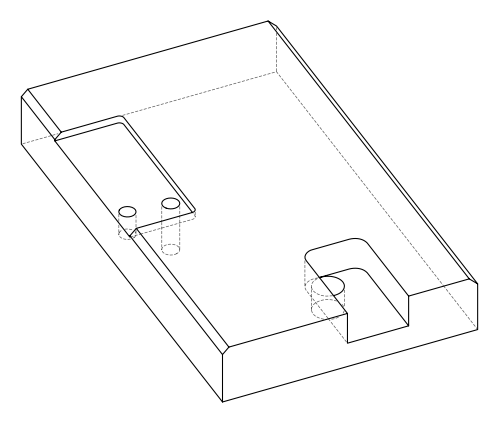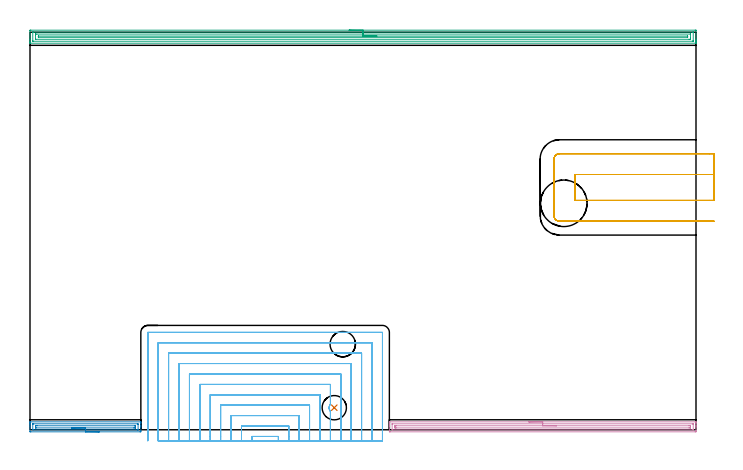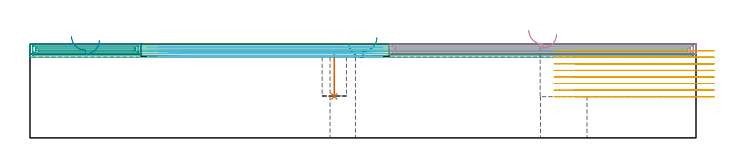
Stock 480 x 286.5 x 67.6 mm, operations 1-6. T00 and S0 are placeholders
(PLAN: 10 operations, 7 tool changes, 65 min)
(1 INDEXABLE_INSERT_DRILL_BLIND_HOLE_FROM_SOLID | STEP1POCKET | NXT0302_006 | 0.13 min | 8997 mm3)
(2 AREA_MILL | FG_CHAMFER_SURFACE | UGT0205_001 | 2.11 min | 2185 mm3)
(3 AREA_MILL_1 | FG_CHAMFER_SURFACE_1 | UGT0205_001 | 15.55 min | 21196 mm3)
(4 AREA_MILL_2 | FG_CHAMFER_SURFACE_2 | UGT0205_001 | 5.5 min | 5851 mm3)
(5 MILL_SLOT | SLOT_PARTIAL_RECTANGULAR | UGT0201_094 | Follow Part, ap 5, ae 75% | 9.22 min | 289297 mm3)
(6 MILL_SLOT_1 | SLOT_PARTIAL_RECTANGULAR_1 | UGT0201_128 | Follow Part, ap 2.5, ae 75% | 31.06 min | 116096 mm3)
(7 MILL_THROUGH_HOLE_FROM_SOLID_MATERIAL | STEP1HOLE_1 | UGT0201_018 | Circular | 0.85 min | 26176 mm3)
(8 SPOT_DRILL | STEP1HOLE | NXT0321_9005460120000 | 0.05 min | 176 mm3)
(9 DRILL_THROUGH_HOLE_INTO_CENTER | STEP1HOLE | NXT0301_087 | 0.26 min | 6016 mm3)
(10 DRILL_TO_ENLARGE_THROUGH_HOLE | STEP1HOLE | UGT0301_252 | 0.27 min | 9240 mm3)
(TOOL NXT0302_006 | Index. Insert Drill 17.5mm [880-D1750L25-05] | D17.5 PA176 FL88 Z2)
(TOOL UGT0205_001 | Chamfer Mill 20 x 3 x 45 deg. | D20 FL50 Z2)
(TOOL UGT0201_094 | End mill 20 mm | D20 FL38 Z4)
(TOOL UGT0201_128 | Carbide End Mill 10.0 | D10 FL15 Z4)
(TOOL UGT0201_018 | End mill 30 mm | D30 FL50 Z4)
(TOOL NXT0321_9005460120000 | NC Spot Drill, 142deg, 12mm, Carbide, Uncoated | D12 PA142 FL30 Z2)
(TOOL NXT0301_087 | Carbide Drill 11.6mm [860.1-1160-058A1-MM 2214] | D11.6 PA140 FL72 Z2)
(TOOL UGT0301_252 | Twist Drill 18.3 mm | D18.3 PA118 FL135 Z2)
(OP 1 INDEXABLE_INSERT_DRILL_BLIND_HOLE_FROM_SOLID)
G17 G21 G94 G90
T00 M6
G54
G17 G0 G90 X219.3 Y15.9 S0 M3
G43 Z77.6 H1
G94 G81 G98 Z29.9 F250. R60.8
G80
M5
M2
(OP 2 AREA_MILL)
G17 G21 G94 G90
T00 M6
G54
G17 G0 G90 X49.95 Y-1.5 S1061 M3
G43 Z77.6 H0
Z70.4
G94 G1 X49.912 Z69.528 F250.
X49.798 Z68.663
X49.609 Z67.812
X49.347 Z66.98
X49.013 Z66.174
X48.61 Z65.4
X48.141 Z64.664
X47.61 Z63.972
X47.021 Z63.329
X46.378 Z62.74
X45.686 Z62.208
X44.95 Z61.74
X44.176 Z61.337
X43.37 Z61.003
X42.538 Z60.741
X41.686 Z60.552
X40.822 Z60.438
X39.95 Z60.4
X0.624
X0.122 Y-1.495 Z60.403
X0.009 Y-1.492 Z60.406
X0. Y-0.998 Z60.899
Y2.543 Z64.437
Y3.962 Z65.858
Y4.313 Z66.208
Y5.014 Z66.914
Y5.302 Z67.202
X0.008 Y5.677 Z67.569
X0.01 Y5.697 Z67.588
X0.177 Y5.7 Z67.6
X79.723
X79.89 Y5.697 Z67.588
X79.892 Y5.677 Z67.569
X79.9 Y5.302 Z67.202
Y5.014 Z66.914
Y4.313 Z66.208
Y3.077 Z64.974
Y2.543 Z64.437
Y1.925 Z63.82
Y-0.731 Z61.166
X79.897 Y-0.998 Z60.899
X79.891 Y-1.492 Z60.406
X79.778 Y-1.495 Z60.403
X79.276 Y-1.5 Z60.4
X39.95
Y-0.086 Z61.814
X2.384 Y-0.085 Z61.815
X2.01 Y-0.072 Z61.828
X2.005 Y0.043 Z61.943
X2.001 Y0.294 Z62.194
Y3.834 Z65.734
X2.01 Y4.242 Z66.142
X2.015 Y4.28 Z66.18
X2.033 Y4.282 Z66.182
X2.087 Y4.285 Z66.185
X2.195 Y4.286 Z66.186
X2.411
X77.516 Y4.285 Z66.185
X77.89 Y4.272 Z66.172
X77.895 Y4.157 Z66.057
X77.899 Y3.906 Z65.806
Y0.366 Z62.266
X77.89 Y-0.042 Z61.858
X77.885 Y-0.08 Z61.82
X77.867 Y-0.082 Z61.818
X77.813 Y-0.085 Z61.815
X77.705 Y-0.086 Z61.814
X77.488
X39.95
Y1.328 Z63.228
X4.531 Y1.329 Z63.229
X4.199 Y1.331 Z63.231
X4.089 Y1.333 Z63.233
X4.01 Y1.336 Z63.236
X4.006 Y1.46 Z63.36
X4.002 Y1.657 Z63.557
X4. Y1.854 Z63.754
Y2.543 Z64.443
X4.001 Y2.739 Z64.639
X4.005 Y2.805 Z64.705
X4.01 Y2.856 Z64.756
X4.018 Y2.865 Z64.765
X4.034 Y2.867 Z64.767
X4.199 Y2.869 Z64.769
X4.761 Y2.871 Z64.771
X5.093 Y2.872 Z64.772
X75.369 Y2.871 Z64.771
X75.701 Y2.869 Z64.769
X75.811 Y2.867 Z64.767
X75.89 Y2.864 Z64.764
X75.894 Y2.74 Z64.64
X75.898 Y2.543 Z64.443
X75.9 Y2.346 Z64.246
Y1.657 Z63.557
X75.899 Y1.461 Z63.361
X75.895 Y1.395 Z63.295
X75.89 Y1.344 Z63.244
X75.882 Y1.335 Z63.235
X75.866 Y1.333 Z63.233
X75.701 Y1.331 Z63.231
X75.139 Y1.329 Z63.229
X74.807 Y1.328 Z63.228
X39.95
X39.078 Z63.266
X38.213 Z63.38
X37.362 Z63.569
X36.53 Z63.832
X35.724 Z64.165
X34.95 Z64.568
X34.214 Z65.037
X33.522 Z65.568
X32.879 Z66.157
X32.29 Z66.801
X31.758 Z67.493
X31.29 Z68.228
X30.887 Z69.002
X30.553 Z69.808
X30.291 Z70.64
X30.102 Z71.492
X29.988 Z72.357
X29.95 Z73.228
G0 Z77.6
M5
M2
(OP 3 AREA_MILL_1)
G17 G21 G94 G90
T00 M6
G54
G17 G0 G90 X230. Y288. S1061 M3
G43 Z77.6 H0
Z68.2
G94 G1 X230.038 Z67.328 F250.
X230.152 Z66.463
X230.341 Z65.612
X230.603 Z64.78
X230.937 Z63.974
X231.34 Z63.2
X231.809 Z62.464
X232.34 Z61.772
X232.929 Z61.129
X233.572 Z60.54
X234.264 Z60.008
X235. Z59.54
X235.774 Z59.137
X236.58 Z58.803
X237.412 Z58.541
X238.264 Z58.352
X239.128 Z58.238
X240. Z58.2
X479.384
X479.94 Y287.994 Z58.203
X479.99 Y287.992 Z58.206
X480. Y287.936 Z58.261
Y281.554 Z64.64
Y281.012 Z65.184
Y280.681 Z65.515
Y280.139 Z66.057
Y279.808 Z66.387
Y279.144 Z67.055
Y278.854 Z67.345
Y278.727 Z67.465
X479.99 Y278.603 Z67.588
X479.831 Y278.6 Z67.6
X0.17
X0.01 Y278.602 Z67.588
X0.003 Y278.725 Z67.467
X0. Y278.854 Z67.345
Y279.144 Z67.055
Y279.808 Z66.387
Y281.012 Z65.184
Y281.554 Z64.64
Y287.395 Z58.803
X0.004 Y287.666 Z58.532
X0.01 Y287.993 Z58.204
X0.277 Y287.997 Z58.201
X0.616 Y288. Z58.2
X240.
Y286.586 Z59.614
X477.809 Z59.615
X477.948 Y286.584 Z59.616
X477.981 Y286.581 Z59.619
X477.99 Y286.579 Z59.621
X477.994 Y286.571 Z59.629
X477.997 Y286.541 Z59.659
X478. Y286.399 Z59.801
Y280.287 Z65.913
X477.997 Y280.156 Z66.044
X477.993 Y280.051 Z66.149
X477.99 Y280.023 Z66.177
X477.978 Y280.021 Z66.179
X477.938 Y280.018 Z66.182
X477.597 Y280.015 Z66.185
X477.386 Y280.014 Z66.186
X2.191 Y280.015 Z66.185
X2.052 Y280.016 Z66.184
X2.019 Y280.019 Z66.181
X2.01 Y280.021 Z66.179
X2.006 Y280.03 Z66.17
X2.003 Y280.059 Z66.141
X2. Y280.201 Z65.999
Y286.313 Z59.887
X2.003 Y286.444 Z59.756
X2.007 Y286.549 Z59.651
X2.01 Y286.577 Z59.623
X2.022 Y286.579 Z59.621
X2.062 Y286.582 Z59.618
X2.403 Y286.585 Z59.615
X2.614 Y286.586 Z59.614
X240.
Y285.172 Z61.028
X475.811 Y285.171 Z61.029
X475.939 Y285.17 Z61.03
X475.975 Y285.167 Z61.033
X475.989 Y285.165 Z61.035
X475.992 Y285.156 Z61.044
X475.997 Y285.108 Z61.092
X475.999 Y285.046 Z61.154
X476. Y282.242 Z63.958
X475.996 Y281.554 Z64.646
X475.993 Y281.462 Z64.738
X475.991 Y281.442 Z64.758
X475.978 Y281.435 Z64.765
X475.935 Y281.432 Z64.768
X475.811 Y281.43 Z64.77
X475.046 Y281.429 Z64.772
X4.189 Z64.771
X4.061 Y281.43 Z64.77
X4.026 Y281.433 Z64.767
X4.011 Y281.435 Z64.765
X4.008 Y281.444 Z64.756
X4.003 Y281.492 Z64.708
X4.001 Y281.554 Z64.646
X4. Y284.358 Z61.842
X4.004 Y285.046 Z61.154
X4.007 Y285.138 Z61.062
X4.009 Y285.158 Z61.042
X4.022 Y285.165 Z61.035
X4.065 Y285.168 Z61.032
X4.189 Y285.17 Z61.03
X4.954 Y285.172 Z61.028
X240.
Y283.757 Z62.443
X473.863
X473.907 Y283.756 Z62.444
X473.952 Y283.754 Z62.446
X473.983 Y283.751 Z62.449
X473.99 Y283.716 Z62.484
X474. Y283.324 Z62.876
Y283.3 Z62.9
X473.992 Y282.876 Z63.324
X473.991 Y282.855 Z63.345
X473.961 Y282.85 Z63.35
X473.88 Y282.846 Z63.354
X473.755 Y282.843 Z63.357
X6.137
X6.093 Y282.844 Z63.356
X6.048 Y282.846 Z63.354
X6.018 Y282.849 Z63.351
X6.01 Y282.884 Z63.316
X6. Y283.276 Z62.924
Y283.3 Z62.9
X6.008 Y283.724 Z62.476
X6.009 Y283.746 Z62.454
X6.039 Y283.75 Z62.45
X6.12 Y283.754 Z62.446
X6.245 Y283.757 Z62.443
X240.
X240.872 Z62.481
X241.737 Z62.595
X242.588 Z62.783
X243.42 Z63.046
X244.226 Z63.38
X245. Z63.782
X245.736 Z64.251
X246.428 Z64.782
X247.071 Z65.372
X247.66 Z66.015
X248.192 Z66.707
X248.66 Z67.443
X249.063 Z68.216
X249.397 Z69.022
X249.659 Z69.854
X249.848 Z70.706
X249.962 Z71.571
X250. Z72.443
G0 Z77.6
M5
M2
(OP 4 AREA_MILL_2)
G17 G21 G94 G90
T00 M6
G54
G17 G0 G90 X359.5 Y5.7 S1061 M3
G43 Z77.6 H0
G94 G1 X359.538 Z76.728 F250.
X359.652 Z75.863
X359.841 Z75.012
X360.103 Z74.18
X360.437 Z73.374
X360.84 Z72.6
X361.309 Z71.864
X361.84 Z71.172
X362.429 Z70.529
X363.072 Z69.939
X363.764 Z69.408
X364.5 Z68.94
X365.274 Z68.537
X366.08 Z68.203
X366.912 Z67.941
X367.764 Z67.752
X368.628 Z67.638
X369.5 Z67.6
X479.829
X479.99 Y5.697 Z67.588
X479.993 Y5.678 Z67.569
X480. Y5.315 Z67.214
Y4.992 Z66.891
Y4.313 Z66.208
Y3.088 Z64.985
Y2.543 Z64.437
Y1.93 Z63.826
Y-0.725 Z61.172
X479.997 Y-0.998 Z60.899
X479.991 Y-1.491 Z60.406
X479.884 Y-1.495 Z60.403
X479.382 Y-1.5 Z60.4
X259.618
X259.117 Y-1.495 Z60.403
X259.009 Y-1.491 Z60.406
X259. Y-0.998 Z60.899
Y2.543 Z64.437
Y3.088 Z64.985
Y3.428 Z65.324
Y3.973 Z65.869
Y4.313 Z66.208
Y4.992 Z66.891
Y5.315 Z67.214
X259.008 Y5.678 Z67.569
X259.01 Y5.697 Z67.588
X259.171 Y5.7 Z67.6
X369.5
Y4.286 Z66.186
X477.595 Y4.285 Z66.185
X477.624
X477.99 Y4.267 Z66.167
X477.994 Y4.158 Z66.058
X477.999 Y3.913 Z65.813
Y0.372 Z62.272
X477.992 Y-0.029 Z61.871
X477.99 Y-0.077 Z61.823
X477.973 Y-0.08 Z61.82
X477.92 Y-0.083 Z61.817
X477.812 Y-0.085 Z61.815
X261.405
X261.376
X261.01 Y-0.067 Z61.833
X261.006 Y0.042 Z61.942
X261.001 Y0.287 Z62.187
Y3.828 Z65.728
X261.008 Y4.229 Z66.129
X261.01 Y4.277 Z66.177
X261.028 Y4.28 Z66.18
X261.08 Y4.283 Z66.183
X261.188 Y4.285 Z66.185
X369.5 Y4.286 Z66.186
Y2.872 Z64.772
X474.915 Y2.871 Z64.771
X475.478 Y2.87 Z64.77
X475.809 Y2.867 Z64.767
X475.918 Y2.865 Z64.765
X475.99 Y2.853 Z64.753
X475.994 Y2.732 Z64.632
X475.998 Y2.543 Z64.443
X476. Y2.353 Z64.253
Y1.657 Z63.557
X475.999 Y1.468 Z63.368
X475.996 Y1.405 Z63.305
X475.991 Y1.355 Z63.255
X475.986 Y1.335 Z63.235
X475.973 Y1.334 Z63.234
X475.809 Y1.331 Z63.231
X475.247 Y1.329 Z63.229
X474.915 Y1.328 Z63.228
X264.085 Y1.329 Z63.229
X263.522 Y1.33 Z63.23
X263.191 Y1.333 Z63.233
X263.082 Y1.335 Z63.235
X263.01 Y1.347 Z63.247
X263.006 Y1.468 Z63.368
X263.002 Y1.657 Z63.557
X263. Y1.847 Z63.747
Y2.543 Z64.443
X263.001 Y2.732 Z64.632
X263.004 Y2.795 Z64.695
X263.009 Y2.845 Z64.745
X263.014 Y2.865 Z64.765
X263.027 Y2.866 Z64.766
X263.191 Y2.869 Z64.769
X263.753 Y2.871 Z64.771
X264.085
X369.5 Y2.872 Z64.772
X370.372 Z64.81
X371.237 Z64.923
X372.088 Z65.112
X372.92 Z65.375
X373.726 Z65.708
X374.5 Z66.111
X375.236 Z66.58
X375.928 Z67.111
X376.571 Z67.7
X377.16 Z68.344
X377.692 Z69.036
X378.16 Z69.772
X378.563 Z70.545
X378.897 Z71.351
X379.159 Z72.183
X379.348 Z73.035
X379.462 Z73.9
X379.5 Z74.772
G0 Z77.6
M5
M2
(OP 5 MILL_SLOT)
G17 G21 G94 G90
T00 M6
G54
G17 G0 G90 X493. Y184. S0 M3
G43 Z77.6 H0
Z62.862
G94 G1 X490. F250.
X392.7 F500.
Y165.3
X490.
X493. F250.
Y199.
X490.
X381.6 F500.
G3 X377.7 Y195.1 R3.9
G1 Y154.2
G3 X381.6 Y150.3 R3.9
G1 X490.
X493. F250.
G0 Y184. Z58.125
G1 X490.
X392.7 F500.
Y165.3
X490.
X493. F250.
Y199.
X490.
X381.6 F500.
G3 X377.7 Y195.1 R3.9
G1 Y154.2
G3 X381.6 Y150.3 R3.9
G1 X490.
X493. F250.
G0 Y184. Z53.387
G1 X490.
X392.7 F500.
Y165.3
X490.
X493. F250.
Y199.
X490.
X381.6 F500.
G3 X377.7 Y195.1 R3.9
G1 Y154.2
G3 X381.6 Y150.3 R3.9
G1 X490.
X493. F250.
G0 Y184. Z48.65
G1 X490.
X392.7 F500.
Y165.3
X490.
X493. F250.
Y199.
X490.
X381.6 F500.
G3 X377.7 Y195.1 R3.9
G1 Y154.2
G3 X381.6 Y150.3 R3.9
G1 X490.
X493. F250.
G0 Y184. Z43.912
G1 X490.
X392.7 F500.
Y165.3
X490.
X493. F250.
Y199.
X490.
X381.6 F500.
G3 X377.7 Y195.1 R3.9
G1 Y154.2
G3 X381.6 Y150.3 R3.9
G1 X490.
X493. F250.
G0 Y184. Z39.175
G1 X490.
X392.7 F500.
Y165.3
X490.
X493. F250.
Y199.
X490.
X381.6 F500.
G3 X377.7 Y195.1 R3.9
G1 Y154.2
G3 X381.6 Y150.3 R3.9
G1 X490.
X493. F250.
G0 Y184. Z34.437
G1 X490.
X392.7 F500.
Y165.3
X490.
X493. F250.
Y199.
X490.
X381.6 F500.
G3 X377.7 Y195.1 R3.9
G1 Y154.2
G3 X381.6 Y150.3 R3.9
G1 X490.
X493. F250.
G0 Y184. Z29.7
G1 X490.
X392.7 F500.
Y165.3
X490.
X493. F250.
Y199.
X490.
X381.6 F500.
G3 X377.7 Y195.1 R3.9
G1 Y154.2
G3 X381.6 Y150.3 R3.9
G1 X490.
X493. F250.
G0 Z77.6
M5
M2
(OP 6 MILL_SLOT_1)
G17 G21 G94 G90
T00 M6
G54
G17 G0 G90 X179.008 Y-8. S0 M3
G43 Z77.6 H0
Z65.4
G94 G1 X179. Y-5. F250.
G2 X179. Y-4.8 R75. F500.
G1 X159.9
G2 X159.9 Y-5. R75.
G1 X159.892 Y-8. F250.
X186.508
X186.5 Y-5.
Y-4.815 F500.
Y2.7
X152.4
Y-4.811
Y-5.
X152.391 Y-8. F250.
X194.01
X194. Y-5.
Y-4.815 F500.
Y10.2
X144.9
Y-4.811
Y-5.
X144.89 Y-8. F250.
X201.511
X201.5 Y-5.
Y-4.815 F500.
Y17.7
X137.4
Y-4.811
Y-5.
X137.389 Y-8. F250.
X209.013
X209. Y-5.
Y-4.815 F500.
Y25.2
X129.9
Y-4.811
Y-5.
X129.887 Y-8. F250.
X216.515
X216.5 Y-5.
Y-4.815 F500.
Y13.426
X216.33 Y13.617
X216.246 Y13.728
X216.118 Y13.926
X215.993 Y14.167
X215.836 Y14.471
G2 X215.688 Y14.917 R3.787
X216.5 Y18.376 R3.787
G1 Y32.7
X122.4
Y-4.811
Y-5.
X122.384 Y-8. F250.
X224.019
X224.001 Y-5.
X224. Y-4.815 F500.
Y40.2
X114.9
Y-4.811
X114.899 Y-5.
X114.881 Y-8. F250.
X231.525
X231.501 Y-5.
X231.5 Y-4.815 F500.
Y47.7
X107.4
Y-4.811
X107.399 Y-5.
X107.374 Y-8. F250.
X239.038
X239.001 Y-5.
X239. Y-4.815 F500.
Y55.2
X99.9
Y-4.811
X99.899 Y-5.
X99.861 Y-8. F250.
X246.576 Y-7.999
X246.502 Y-5.
X246.5 Y-4.815 F500.
Y62.7
X92.4
Y-4.811
X92.398 Y-5.
X92.322 Y-7.999 F250.
X254. Y-7.815
Y-4.815
Y70.1 F500.
X253.995 Y70.155
X253.955 Y70.195
X253.9 Y70.2
X85.
X84.945 Y70.195
X84.905 Y70.155
X84.9 Y70.1
Y-4.811
Y-7.811 F250.
G0 X179. Y-8. Z63.2
G1 Y-5.
G2 X179. Y-4.8 R75. F500.
G1 X159.9
G2 X159.9 Y-5. R75.
G1 Y-8. F250.
X186.5
Y-5.
Y2.7 F500.
X152.4
Y-5.
Y-8. F250.
X194.
Y-5.
Y10.2 F500.
X144.9
Y-5.
Y-8. F250.
X201.5
Y-5.
Y17.7 F500.
X137.4
Y-5.
Y-8. F250.
X209.
Y-5.
Y25.2 F500.
X129.9
Y-5.
Y-8. F250.
X216.5
Y-5.
Y13.426 F500.
X216.33 Y13.617
X216.246 Y13.728
X216.118 Y13.926
X215.836 Y14.471
G2 X216.5 Y18.376 R3.787
G1 Y32.7
X122.4
Y-5.
Y-8. F250.
X224.
Y-5.
Y40.2 F500.
X114.9
Y-5.
Y-8. F250.
X231.5
Y-5.
Y47.7 F500.
X107.4
Y-5.
Y-8. F250.
X239.
Y-5.
Y55.2 F500.
X99.9
Y-5.
Y-8. F250.
X246.5
Y-5.
Y62.7 F500.
X92.4
Y-5.
Y-8. F250.
X254.
Y-5.
Y70.1 F500.
X253.995 Y70.155
X253.955 Y70.195
X253.9 Y70.2
X85.
X84.945 Y70.195
X84.905 Y70.155
X84.9 Y70.1
Y-5.
Y-8. F250.
G0 X179. Z61.
G1 Y-5.
G2 X179. Y-4.8 R75. F500.
G1 X159.9
G2 X159.9 Y-5. R75.
G1 Y-8. F250.
X186.5
Y-5.
Y2.7 F500.
X152.4
Y-5.
Y-8. F250.
X194.
Y-5.
Y10.2 F500.
X144.9
Y-5.
Y-8. F250.
X201.5
Y-5.
Y17.7 F500.
X137.4
Y-5.
Y-8. F250.
X209.
Y-5.
Y25.2 F500.
X129.9
Y-5.
Y-8. F250.
X216.5
Y-5.
Y13.426 F500.
X216.33 Y13.617
X216.246 Y13.728
X216.118 Y13.926
X215.836 Y14.471
G2 X215.72 Y14.805 R3.787
X216.5 Y18.376 R3.787
G1 Y32.7
X122.4
Y-5.
Y-8. F250.
X224.
Y-5.
Y40.2 F500.
X114.9
Y-5.
Y-8. F250.
X231.5
Y-5.
Y47.7 F500.
X107.4
Y-5.
Y-8. F250.
X239.
Y-5.
Y55.2 F500.
X99.9
Y-5.
Y-8. F250.
X246.5
Y-5.
Y62.7 F500.
X92.4
Y-5.
Y-8. F250.
X254.
Y-5.
Y70.1 F500.
X253.995 Y70.155
X253.955 Y70.195
X253.9 Y70.2
X85.
X84.945 Y70.195
X84.905 Y70.155
X84.9 Y70.1
Y-5.
Y-8. F250.
G0 X179. Z58.8
G1 Y-5.
G2 X179. Y-4.8 R75. F500.
G1 X159.9
G2 X159.9 Y-5. R75.
G1 Y-8. F250.
X186.5
Y-5.
Y2.7 F500.
X152.4
Y-5.
Y-8. F250.
X194.
Y-5.
Y10.2 F500.
X144.9
Y-5.
Y-8. F250.
X201.5
Y-5.
Y17.7 F500.
X137.4
Y-5.
Y-8. F250.
X209.
Y-5.
Y25.2 F500.
X129.9
Y-5.
Y-8. F250.
X216.5
Y-5.
Y13.426 F500.
X216.33 Y13.617
X216.246 Y13.728
X216.118 Y13.926
X215.836 Y14.471
G2 X215.72 Y14.805 R3.787
X216.5 Y18.376 R3.787
G1 Y32.7
X122.4
Y-5.
Y-8. F250.
X224.
Y-5.
Y40.2 F500.
X114.9
Y-5.
Y-8. F250.
X231.5
Y-5.
Y47.7 F500.
X107.4
Y-5.
Y-8. F250.
X239.
Y-5.
Y55.2 F500.
X99.9
Y-5.
Y-8. F250.
X246.5
Y-5.
Y62.7 F500.
X92.4
Y-5.
Y-8. F250.
X254.
Y-5.
Y70.1 F500.
X253.995 Y70.155
X253.955 Y70.195
X253.9 Y70.2
X85.
X84.945 Y70.195
X84.905 Y70.155
X84.9 Y70.1
Y-5.
Y-8. F250.
G0 Z77.6
M5
M2
